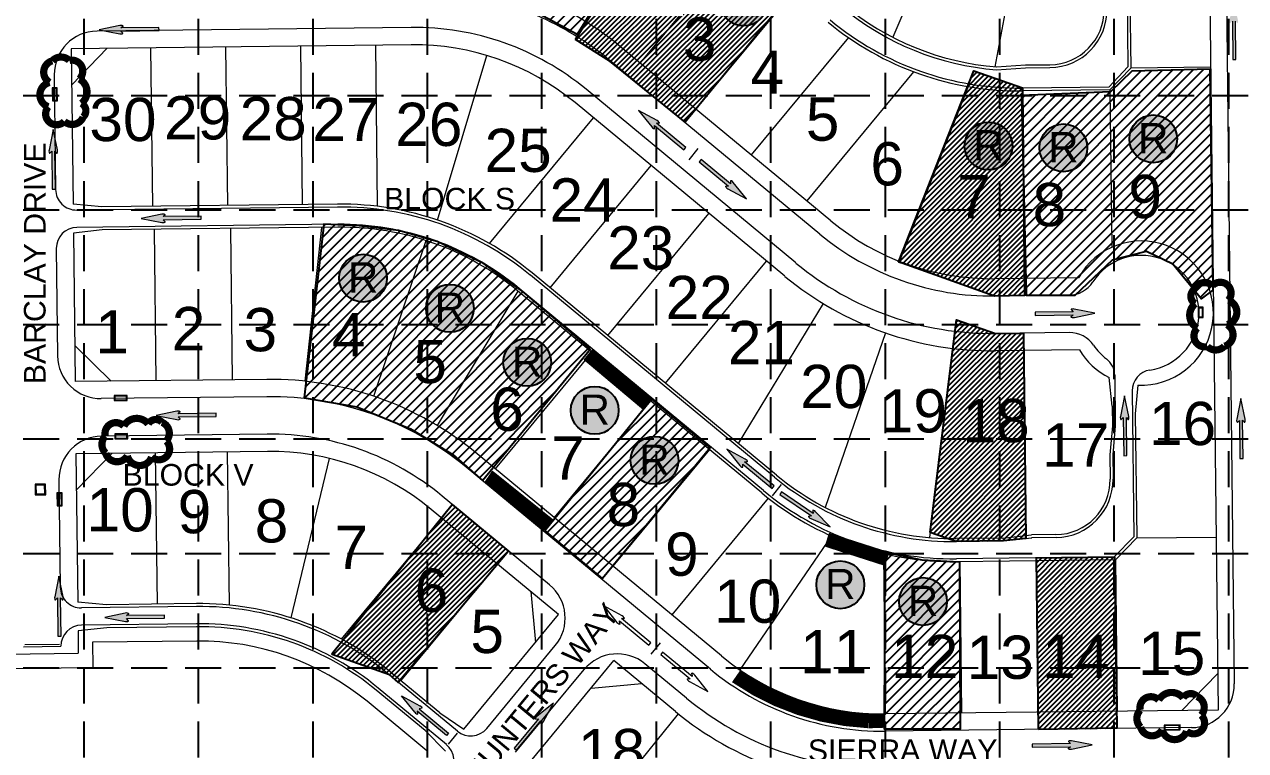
# Model space of a CAD drawing. Header units: inches. Extents: x 5726 to 10817, y 12055 to 15240.
# Drawn here: x 8072 to 8919, y 12399 to 12902 of the extents above; entities that cross this region are included whole.
import ezdxf
from ezdxf.enums import TextEntityAlignment as Align

# ---------------------------------------------------------------- set-up
doc = ezdxf.new("R2010")
doc.units = ezdxf.units.IN
doc.header["$LTSCALE"] = 100
doc.header["$MEASUREMENT"] = 0
doc.linetypes.add('HIDDEN', pattern=[0.375, 0.25, -0.125])
for name, color, linetype in [('10', 7, 'Continuous'), ('2', 7, 'Continuous'), ('27', 150, 'Continuous'), ('29', 150, 'Continuous'), ('30', 7, 'Continuous'), ('8', 7, 'Continuous'), ('BASE', 7, 'Continuous'), ('BLOCK NUMBERS', 7, 'Continuous'), ('EROSION BLANKET', 84, 'Continuous'), ('FLOW ARROWS', 7, 'Continuous'), ('GRID', 254, 'HIDDEN'), ('INLET PROTECTION', 5, 'Continuous'), ('LOT NUMBERS', 7, 'Continuous'), ('RYLAND LOT', 7, 'Continuous'), ('SODDED LOT', 2, 'Continuous'), ('STREET NAMES', 7, 'Continuous')]:
    doc.layers.add(name, color=color, linetype=linetype)
doc.styles.add('ryland', font='ARIAL.TTF', dxfattribs={"height": 25})
doc.styles.get("Standard").update_dxf_attribs({"font": 'ARIAL.TTF', "height": 25})

# ---------------------------------------------------------------- blocks, each defined once
blk = doc.blocks.new('block2')
at = {"layer": 'GRID'}
for p, q in [((8113.06, 15156.29), (8113.06, 12138.33)), ((8192.48, 15156.29), (8192.48, 12138.33)), ((8271.9, 15156.29), (8271.9, 12138.33)), ((8351.32, 15156.29), (8351.32, 12138.33)), ((8430.74, 15156.29), (8430.74, 12138.33)), ((8510.16, 15156.29), (8510.16, 12138.33)), ((8589.58, 15156.29), (8589.58, 12138.33)), ((8669, 15156.29), (8669, 12138.33)), ((8748.42, 15156.29), (8748.42, 12138.33)), ((8827.84, 15156.29), (8827.84, 12138.33)), ((8907.26, 15156.29), (8907.26, 12138.33)), ((6683.5, 12853.11), (10733.92, 12853.11)), ((6683.5, 12773.69), (10733.92, 12773.69)), ((6683.5, 12694.27), (10733.92, 12694.27)), ((6683.5, 12614.85), (10733.92, 12614.85)), ((6683.5, 12535.43), (10733.92, 12535.43)), ((6683.5, 12456.01), (10733.92, 12456.01))]:
    blk.add_line(p, q, dxfattribs=at)
blk = doc.blocks.new('RYLAND')
h = blk.add_hatch(color=81)
h.paths.add_polyline_path([(1.164, -1.048, 1), (-1.408, -1.048, 1)])
h.paths.add_polyline_path([(-1.348, -2.228), (1.104, -2.228), (1.104, 0.21), (-1.348, 0.21)], flags=25)
at = {"color": 5}
blk.add_circle((-0.122, -1.048), 1.286, dxfattribs=at)
at = {"layer": 'BASE', "color": 5, "style": 'ryland'}
blk.add_text('R', height=1.625, dxfattribs=at).set_placement((-0.122, -1.821), align=Align.CENTER)
blk = doc.blocks.new('A$C67AA7284')
at = {"color": 7, "xscale": 12.89581535787147, "yscale": 12.89581535787147, "zscale": 12.89581535787147}
blk.add_blockref('RYLAND', (18.16, 30.09), dxfattribs=at)

msp = doc.modelspace()

# ---------------------------------------------------------------- hatches: boundary and pattern name
at = {"layer": 'FLOW ARROWS', "lineweight": 0}
h = msp.add_hatch(color=256, dxfattribs=at)
edge = h.paths.add_edge_path()
edge.add_line((8908.47, 12903.19), (8909.98, 12904.58))
edge.add_line((8909.98, 12904.58), (8910.28, 12878.12))
edge.add_line((8910.28, 12878.12), (8912.43, 12878.16))
edge.add_line((8912.43, 12878.16), (8912.13, 12904.61))
edge.add_line((8912.13, 12904.61), (8913.39, 12903.28))
edge.add_line((8913.39, 12903.28), (8913.4, 12903.28))
edge.add_ellipse((8913.5, 12904.62), major_axis=(0.02, -1.4), ratio=0.285714, start_angle=342.81733, end_angle=484.72693)
edge.add_line((8913.82, 12905.42), (8913.82, 12905.42))
edge.add_line((8913.82, 12905.42), (8910.81, 12919.71))
edge.add_line((8910.81, 12919.71), (8908.03, 12905.36))
edge.add_line((8908.03, 12905.36), (8908.03, 12905.36))
edge.add_ellipse((8908.36, 12904.55), major_axis=(0.02, -1.4), ratio=0.285714, start_angle=234.16847, end_angle=374.49672)
edge.add_line((8908.48, 12903.19), (8908.47, 12903.19))
h = msp.add_hatch(color=256, dxfattribs=at)
edge = h.paths.add_edge_path()
edge.add_line((8140.22, 12896.34), (8138.83, 12897.85))
edge.add_line((8138.83, 12897.85), (8165.29, 12898.15))
edge.add_line((8165.29, 12898.15), (8165.26, 12900.3))
edge.add_line((8165.26, 12900.3), (8138.81, 12900))
edge.add_line((8138.81, 12900), (8140.13, 12901.26))
edge.add_line((8140.13, 12901.26), (8140.13, 12901.27))
edge.add_ellipse((8138.8, 12901.37), major_axis=(1.4, 0.02), ratio=0.285714, start_angle=342.81733, end_angle=484.72693)
edge.add_line((8137.99, 12901.69), (8138, 12901.69))
edge.add_line((8138, 12901.69), (8123.7, 12898.68))
edge.add_line((8123.7, 12898.68), (8138.05, 12895.9))
edge.add_line((8138.05, 12895.9), (8138.05, 12895.9))
edge.add_ellipse((8138.87, 12896.23), major_axis=(1.4, 0.02), ratio=0.285714, start_angle=234.16847, end_angle=374.49672)
edge.add_line((8140.22, 12896.35), (8140.22, 12896.34))
h = msp.add_hatch(color=256, dxfattribs=at)
edge = h.paths.add_edge_path()
edge.add_line((8509.13, 12830.23), (8509.05, 12832.27))
edge.add_line((8509.05, 12832.27), (8529.43, 12815.41))
edge.add_line((8529.43, 12815.41), (8530.8, 12817.07))
edge.add_line((8530.8, 12817.07), (8510.42, 12833.93))
edge.add_line((8510.42, 12833.93), (8512.25, 12834.04))
edge.add_line((8512.25, 12834.04), (8512.25, 12834.04))
edge.add_ellipse((8511.29, 12834.98), major_axis=(1.08, -0.89), ratio=0.285714, start_angle=342.81733, end_angle=484.72693)
edge.add_line((8510.89, 12835.75), (8510.89, 12835.74))
edge.add_line((8510.89, 12835.74), (8498.04, 12842.69))
edge.add_line((8498.04, 12842.69), (8507.19, 12831.29))
edge.add_line((8507.19, 12831.29), (8507.19, 12831.29))
edge.add_ellipse((8508.03, 12831.02), major_axis=(1.08, -0.89), ratio=0.285714, start_angle=234.16847, end_angle=374.49672)
edge.add_line((8509.14, 12830.23), (8509.13, 12830.23))
h = msp.add_hatch(color=256, dxfattribs=at)
edge = h.paths.add_edge_path()
edge.add_line((8089.45, 12813.13), (8090.96, 12814.51))
edge.add_line((8090.96, 12814.51), (8091.26, 12788.06))
edge.add_line((8091.26, 12788.06), (8093.41, 12788.09))
edge.add_line((8093.41, 12788.09), (8093.1, 12814.54))
edge.add_line((8093.1, 12814.54), (8094.37, 12813.21))
edge.add_line((8094.37, 12813.21), (8094.37, 12813.21))
edge.add_ellipse((8094.48, 12814.55), major_axis=(0.02, -1.4), ratio=0.285714, start_angle=342.81733, end_angle=484.72693)
edge.add_line((8094.8, 12815.35), (8094.8, 12815.35))
edge.add_line((8094.8, 12815.35), (8091.79, 12829.64))
edge.add_line((8091.79, 12829.64), (8089.01, 12815.29))
edge.add_line((8089.01, 12815.29), (8089, 12815.29))
edge.add_ellipse((8089.34, 12814.48), major_axis=(0.02, -1.4), ratio=0.285714, start_angle=234.16847, end_angle=374.49672)
edge.add_line((8089.45, 12813.12), (8089.45, 12813.13))
h = msp.add_hatch(color=256, dxfattribs=at)
edge = h.paths.add_edge_path()
edge.add_line((8561.76, 12793.86), (8561.85, 12791.82))
edge.add_line((8561.85, 12791.82), (8541.46, 12808.69))
edge.add_line((8541.46, 12808.69), (8540.1, 12807.02))
edge.add_line((8540.1, 12807.02), (8560.48, 12790.16))
edge.add_line((8560.48, 12790.16), (8558.65, 12790.05))
edge.add_line((8558.65, 12790.05), (8558.64, 12790.05))
edge.add_ellipse((8559.6, 12789.11), major_axis=(-1.08, 0.89), ratio=0.285714, start_angle=342.81733, end_angle=484.72693)
edge.add_line((8560, 12788.35), (8560, 12788.35))
edge.add_line((8560, 12788.35), (8572.85, 12781.4))
edge.add_line((8572.85, 12781.4), (8563.7, 12792.8))
edge.add_line((8563.7, 12792.8), (8563.7, 12792.8))
edge.add_ellipse((8562.87, 12793.08), major_axis=(-1.08, 0.89), ratio=0.285714, start_angle=234.16847, end_angle=374.49672)
edge.add_line((8561.76, 12793.86), (8561.76, 12793.86))
h = msp.add_hatch(color=256, dxfattribs=at)
edge = h.paths.add_edge_path()
edge.add_line((8169.51, 12765.45), (8168.12, 12766.96))
edge.add_line((8168.12, 12766.96), (8194.58, 12767.27))
edge.add_line((8194.58, 12767.27), (8194.54, 12769.42))
edge.add_line((8194.54, 12769.42), (8168.09, 12769.11))
edge.add_line((8168.09, 12769.11), (8169.42, 12770.37))
edge.add_line((8169.42, 12770.37), (8169.42, 12770.38))
edge.add_ellipse((8168.08, 12770.48), major_axis=(1.4, 0.02), ratio=0.285714, start_angle=342.81733, end_angle=484.72693)
edge.add_line((8167.28, 12770.8), (8167.28, 12770.8))
edge.add_line((8167.28, 12770.8), (8152.99, 12767.79))
edge.add_line((8152.99, 12767.79), (8167.34, 12765.01))
edge.add_line((8167.34, 12765.01), (8167.34, 12765.01))
edge.add_ellipse((8168.15, 12765.34), major_axis=(1.4, 0.02), ratio=0.285714, start_angle=234.16847, end_angle=374.49672)
edge.add_line((8169.51, 12765.46), (8169.51, 12765.45))
h = msp.add_hatch(color=256, dxfattribs=at)
edge = h.paths.add_edge_path()
edge.add_line((8798.14, 12704.55), (8799.52, 12703.04))
edge.add_line((8799.52, 12703.04), (8773.07, 12702.74))
edge.add_line((8773.07, 12702.74), (8773.1, 12700.59))
edge.add_line((8773.1, 12700.59), (8799.55, 12700.89))
edge.add_line((8799.55, 12700.89), (8798.22, 12699.63))
edge.add_line((8798.22, 12699.63), (8798.22, 12699.62))
edge.add_ellipse((8799.56, 12699.52), major_axis=(-1.4, -0.02), ratio=0.285714, start_angle=342.81733, end_angle=484.72693)
edge.add_line((8800.36, 12699.2), (8800.36, 12699.2))
edge.add_line((8800.36, 12699.2), (8814.66, 12702.21))
edge.add_line((8814.66, 12702.21), (8800.3, 12704.99))
edge.add_line((8800.3, 12704.99), (8800.31, 12704.99))
edge.add_ellipse((8799.49, 12704.66), major_axis=(-1.4, -0.02), ratio=0.285714, start_angle=234.16847, end_angle=374.49672)
edge.add_line((8798.14, 12704.54), (8798.14, 12704.55))
h = msp.add_hatch(color=256, dxfattribs=at)
edge = h.paths.add_edge_path()
edge.add_line((8832.76, 12628.31), (8834.27, 12629.7))
edge.add_line((8834.27, 12629.7), (8834.57, 12603.24))
edge.add_line((8834.57, 12603.24), (8836.72, 12603.27))
edge.add_line((8836.72, 12603.27), (8836.42, 12629.72))
edge.add_line((8836.42, 12629.72), (8837.68, 12628.4))
edge.add_line((8837.68, 12628.4), (8837.69, 12628.39))
edge.add_ellipse((8837.79, 12629.73), major_axis=(0.02, -1.4), ratio=0.285714, start_angle=342.81733, end_angle=484.72693)
edge.add_line((8838.11, 12630.53), (8838.11, 12630.53))
edge.add_line((8838.11, 12630.53), (8835.1, 12644.83))
edge.add_line((8835.1, 12644.83), (8832.32, 12630.48))
edge.add_line((8832.32, 12630.48), (8832.32, 12630.48))
edge.add_ellipse((8832.65, 12629.66), major_axis=(0.02, -1.4), ratio=0.285714, start_angle=234.16847, end_angle=374.49672)
edge.add_line((8832.77, 12628.31), (8832.76, 12628.31))
h = msp.add_hatch(color=256, dxfattribs=at)
edge = h.paths.add_edge_path()
edge.add_line((8913.46, 12626.36), (8914.97, 12627.74))
edge.add_line((8914.97, 12627.74), (8915.27, 12601.29))
edge.add_line((8915.27, 12601.29), (8917.42, 12601.32))
edge.add_line((8917.42, 12601.32), (8917.12, 12627.77))
edge.add_line((8917.12, 12627.77), (8918.38, 12626.44))
edge.add_line((8918.38, 12626.44), (8918.39, 12626.44))
edge.add_ellipse((8918.49, 12627.78), major_axis=(0.02, -1.4), ratio=0.285714, start_angle=342.81733, end_angle=484.72693)
edge.add_line((8918.81, 12628.58), (8918.81, 12628.58))
edge.add_line((8918.81, 12628.58), (8915.8, 12642.87))
edge.add_line((8915.8, 12642.87), (8913.02, 12628.52))
edge.add_line((8913.02, 12628.52), (8913.02, 12628.52))
edge.add_ellipse((8913.35, 12627.71), major_axis=(0.02, -1.4), ratio=0.285714, start_angle=234.16847, end_angle=374.49672)
edge.add_line((8913.47, 12626.35), (8913.46, 12626.36))
h = msp.add_hatch(color=256, dxfattribs=at)
edge = h.paths.add_edge_path()
edge.add_line((8179.92, 12628.7), (8178.53, 12630.21))
edge.add_line((8178.53, 12630.21), (8204.99, 12630.52))
edge.add_line((8204.99, 12630.52), (8204.95, 12632.67))
edge.add_line((8204.95, 12632.67), (8178.51, 12632.36))
edge.add_line((8178.51, 12632.36), (8179.83, 12633.62))
edge.add_line((8179.83, 12633.62), (8179.83, 12633.63))
edge.add_ellipse((8178.49, 12633.73), major_axis=(1.4, 0.02), ratio=0.285714, start_angle=342.81733, end_angle=484.72693)
edge.add_line((8177.69, 12634.05), (8177.7, 12634.05))
edge.add_line((8177.7, 12634.05), (8163.4, 12631.04))
edge.add_line((8163.4, 12631.04), (8177.75, 12628.26))
edge.add_line((8177.75, 12628.26), (8177.75, 12628.26))
edge.add_ellipse((8178.57, 12628.59), major_axis=(1.4, 0.02), ratio=0.285714, start_angle=234.16847, end_angle=374.49672)
edge.add_line((8179.92, 12628.71), (8179.92, 12628.7))
h = msp.add_hatch(color=256, dxfattribs=at)
edge = h.paths.add_edge_path()
edge.add_line((8570.32, 12595.35), (8570.23, 12597.39))
edge.add_line((8570.23, 12597.39), (8590.65, 12580.57))
edge.add_line((8590.65, 12580.57), (8592.01, 12582.23))
edge.add_line((8592.01, 12582.23), (8571.59, 12599.05))
edge.add_line((8571.59, 12599.05), (8573.42, 12599.16))
edge.add_line((8573.42, 12599.16), (8573.43, 12599.17))
edge.add_ellipse((8572.47, 12600.11), major_axis=(1.08, -0.89), ratio=0.285714, start_angle=342.81733, end_angle=484.72693)
edge.add_line((8572.06, 12600.87), (8572.06, 12600.87))
edge.add_line((8572.06, 12600.87), (8559.2, 12607.78))
edge.add_line((8559.2, 12607.78), (8568.37, 12596.4))
edge.add_line((8568.37, 12596.4), (8568.37, 12596.4))
edge.add_ellipse((8569.21, 12596.13), major_axis=(1.08, -0.89), ratio=0.285714, start_angle=234.16847, end_angle=374.49672)
edge.add_line((8570.32, 12595.35), (8570.32, 12595.35))
h = msp.add_hatch(color=256, dxfattribs=at)
edge = h.paths.add_edge_path()
edge.add_line((8618.83, 12565.24), (8619.1, 12563.21))
edge.add_line((8619.1, 12563.21), (8597.26, 12578.14))
edge.add_line((8597.26, 12578.14), (8596.05, 12576.36))
edge.add_line((8596.05, 12576.36), (8617.89, 12561.43))
edge.add_line((8617.89, 12561.43), (8616.08, 12561.16))
edge.add_line((8616.08, 12561.16), (8616.07, 12561.16))
edge.add_ellipse((8617.11, 12560.3), major_axis=(-1.16, 0.79), ratio=0.285714, start_angle=342.81733, end_angle=484.72693)
edge.add_line((8617.58, 12559.58), (8617.58, 12559.58))
edge.add_line((8617.58, 12559.58), (8631.01, 12553.84))
edge.add_line((8631.01, 12553.84), (8620.86, 12564.36))
edge.add_line((8620.86, 12564.36), (8620.86, 12564.36))
edge.add_ellipse((8620, 12564.55), major_axis=(-1.16, 0.79), ratio=0.285714, start_angle=234.16847, end_angle=374.49672)
edge.add_line((8618.83, 12565.23), (8618.83, 12565.24))
h = msp.add_hatch(color=256, dxfattribs=at)
edge = h.paths.add_edge_path()
edge.add_line((8093.36, 12503.16), (8094.86, 12504.55))
edge.add_line((8094.86, 12504.55), (8095.17, 12478.09))
edge.add_line((8095.17, 12478.09), (8097.32, 12478.12))
edge.add_line((8097.32, 12478.12), (8097.01, 12504.57))
edge.add_line((8097.01, 12504.57), (8098.28, 12503.25))
edge.add_line((8098.28, 12503.25), (8098.28, 12503.24))
edge.add_ellipse((8098.38, 12504.58), major_axis=(0.02, -1.4), ratio=0.285714, start_angle=342.81733, end_angle=484.72693)
edge.add_line((8098.7, 12505.38), (8098.7, 12505.38))
edge.add_line((8098.7, 12505.38), (8095.69, 12519.68))
edge.add_line((8095.69, 12519.68), (8092.91, 12505.32))
edge.add_line((8092.91, 12505.32), (8092.91, 12505.33))
edge.add_ellipse((8093.24, 12504.51), major_axis=(0.02, -1.4), ratio=0.285714, start_angle=234.16847, end_angle=374.49672)
edge.add_line((8093.36, 12503.16), (8093.36, 12503.16))
h = msp.add_hatch(color=256, dxfattribs=at)
edge = h.paths.add_edge_path()
edge.add_line((8144.12, 12488.7), (8142.74, 12490.2))
edge.add_line((8142.74, 12490.2), (8169.2, 12490.51))
edge.add_line((8169.2, 12490.51), (8169.16, 12492.66))
edge.add_line((8169.16, 12492.66), (8142.71, 12492.35))
edge.add_line((8142.71, 12492.35), (8144.04, 12493.62))
edge.add_line((8144.04, 12493.62), (8144.04, 12493.62))
edge.add_ellipse((8142.7, 12493.72), major_axis=(1.4, 0.02), ratio=0.285714, start_angle=342.81733, end_angle=484.72693)
edge.add_line((8141.9, 12494.04), (8141.9, 12494.04))
edge.add_line((8141.9, 12494.04), (8127.61, 12491.04))
edge.add_line((8127.61, 12491.04), (8141.96, 12488.25))
edge.add_line((8141.96, 12488.25), (8141.96, 12488.25))
edge.add_ellipse((8142.77, 12488.58), major_axis=(1.4, 0.02), ratio=0.285714, start_angle=234.16847, end_angle=374.49672)
edge.add_line((8144.13, 12488.7), (8144.12, 12488.7))
h = msp.add_hatch(color=256, dxfattribs=at)
edge = h.paths.add_edge_path()
edge.add_line((8347.75, 12427.97), (8345.73, 12427.67))
edge.add_line((8345.73, 12427.67), (8366.11, 12410.8))
edge.add_line((8366.11, 12410.8), (8364.73, 12409.15))
edge.add_line((8364.73, 12409.15), (8344.36, 12426.01))
edge.add_line((8344.36, 12426.01), (8344.59, 12424.2))
edge.add_line((8344.59, 12424.2), (8344.59, 12424.19))
edge.add_ellipse((8343.49, 12424.95), major_axis=(1.08, -0.89), ratio=0.285714, start_angle=235.27307, end_angle=377.18267, ccw=False)
edge.add_line((8342.66, 12425.21), (8342.66, 12425.21))
edge.add_line((8342.66, 12425.21), (8333.43, 12436.53))
edge.add_line((8333.43, 12436.53), (8346.35, 12429.67))
edge.add_line((8346.35, 12429.67), (8346.35, 12429.68))
edge.add_ellipse((8346.77, 12428.91), major_axis=(1.08, -0.89), ratio=0.285714, start_angle=345.50328, end_angle=485.83153, ccw=False)
edge.add_line((8347.75, 12427.97), (8347.75, 12427.97))
h = msp.add_hatch(color=256, dxfattribs=at)
edge = h.paths.add_edge_path()
edge.add_line((8426.55, 12420.56), (8428.59, 12420.64))
edge.add_line((8428.59, 12420.64), (8411.72, 12400.26))
edge.add_line((8411.72, 12400.26), (8413.39, 12398.89))
edge.add_line((8413.39, 12398.89), (8430.25, 12419.27))
edge.add_line((8430.25, 12419.27), (8430.36, 12417.44))
edge.add_line((8430.36, 12417.44), (8430.36, 12417.44))
edge.add_ellipse((8431.3, 12418.39), major_axis=(-0.89, -1.08), ratio=0.285714, start_angle=342.81733, end_angle=484.72693)
edge.add_line((8432.06, 12418.8), (8432.06, 12418.8))
edge.add_line((8432.06, 12418.8), (8439.01, 12431.65))
edge.add_line((8439.01, 12431.65), (8427.61, 12422.5))
edge.add_line((8427.61, 12422.5), (8427.61, 12422.5))
edge.add_ellipse((8427.34, 12421.66), major_axis=(-0.89, -1.08), ratio=0.285714, start_angle=234.16847, end_angle=374.49672)
edge.add_line((8426.55, 12420.55), (8426.55, 12420.56))
h = msp.add_hatch(color=256, dxfattribs=at)
edge = h.paths.add_edge_path()
edge.add_line((8796.18, 12405), (8797.57, 12403.49))
edge.add_line((8797.57, 12403.49), (8771.11, 12403.19))
edge.add_line((8771.11, 12403.19), (8771.15, 12401.04))
edge.add_line((8771.15, 12401.04), (8797.6, 12401.34))
edge.add_line((8797.6, 12401.34), (8796.27, 12400.08))
edge.add_line((8796.27, 12400.08), (8796.27, 12400.08))
edge.add_ellipse((8797.61, 12399.97), major_axis=(-1.4, -0.02), ratio=0.285714, start_angle=342.81733, end_angle=484.72693)
edge.add_line((8798.41, 12399.65), (8798.41, 12399.65))
edge.add_line((8798.41, 12399.65), (8812.7, 12402.66))
edge.add_line((8812.7, 12402.66), (8798.35, 12405.44))
edge.add_line((8798.35, 12405.44), (8798.35, 12405.45))
edge.add_ellipse((8797.54, 12405.11), major_axis=(-1.4, -0.02), ratio=0.285714, start_angle=234.16847, end_angle=374.49672)
edge.add_line((8796.18, 12405), (8796.18, 12405))
at = {"layer": 'SODDED LOT'}
h = msp.add_hatch(dxfattribs=at)
h.set_pattern_fill('ANSI31', color=256, scale=40, style=0)
h.paths.add_polyline_path([(8455.36, 12895.33), (8420.32, 12914.44), (8419.15, 12928.65), (8442.06, 13024.81), (8471.67, 13018.44), (8517.18, 12994.9)])
h = msp.add_hatch(dxfattribs=at)
h.set_pattern_fill('ANSI31', color=256, scale=20, style=0)
h.paths.add_polyline_path([(8454.28, 12891.9), (8517.9, 12994.31), (8531.93, 12987.47), (8605.48, 12926.42), (8530.38, 12834.59), (8478.13, 12877.04)])
h = msp.add_hatch(dxfattribs=at)
h.set_pattern_fill('ANSI31', color=256, scale=20, style=0)
h.paths.add_polyline_path([(8678.43, 12737.5), (8730.65, 12870.21), (8764.28, 12858.42), (8765.72, 12714.46), (8744.9, 12713.98), (8680.86, 12736.84)])
h = msp.add_hatch(dxfattribs=at)
h.set_pattern_fill('ANSI31', color=256, scale=40, style=0)
h.paths.add_polyline_path([(8894.59, 12871.38), (8840.28, 12870.02), (8825.35, 12855.77), (8763.58, 12853.06), (8766.97, 12714.66), (8800.91, 12714.66), (8826.71, 12739.08), (8850.46, 12745.19), (8868.79, 12736.37), (8888.48, 12711.94), (8896.62, 12718.05)])
h = msp.add_hatch(dxfattribs=at)
h.set_pattern_fill('ANSI31', color=256, scale=40, style=0)
h.paths.add_polyline_path([(8464.76, 12677.39), (8417.91, 12717.02), (8390.22, 12736.71), (8358.18, 12751.92), (8331.35, 12759.52), (8304.12, 12762.73), (8279.69, 12763.93), (8266.08, 12643.45), (8302.52, 12637.05), (8339.76, 12621.84), (8369.39, 12603.74), (8389.82, 12586.13)])
h = msp.add_hatch(dxfattribs=at)
h.set_pattern_fill('ANSI31', color=256, scale=20, style=0)
h.paths.add_polyline_path([(8700.41, 12550.03), (8718.53, 12697.46), (8745.69, 12687.95), (8765.06, 12688.3), (8766.71, 12545.88), (8751.16, 12544.15), (8718.23, 12543.76)])
h = msp.add_hatch(dxfattribs=at)
h.set_pattern_fill('ANSI31', color=256, scale=40, style=0)
h.paths.add_polyline_path([(8432.99, 12551.33), (8507.08, 12642.42), (8547.63, 12608.76), (8472.93, 12518.13)])
h = msp.add_hatch(dxfattribs=at)
h.set_pattern_fill('ANSI31', color=256, scale=20, style=0)
h.paths.add_polyline_path([(8286.17, 12466.99), (8368.61, 12569.37), (8407.68, 12537.03), (8331.24, 12445.93), (8325.1, 12451.13), (8285.37, 12465.32)])
at = {"layer": 'SODDED LOT', "ltscale": 0.5}
h = msp.add_hatch(dxfattribs=at)
h.set_pattern_fill('ANSI31', color=256, scale=40, style=0)
h.paths.add_polyline_path([(8669.14, 12536.2), (8694.46, 12531.04), (8720.71, 12529.64), (8721.18, 12413.44), (8668.67, 12413.44)])
at = {"layer": 'SODDED LOT'}
h = msp.add_hatch(dxfattribs=at)
h.set_pattern_fill('ANSI31', color=256, scale=20, style=0)
h.paths.add_polyline_path([(8775.36, 12413.36), (8774.06, 12532.37), (8828.1, 12533.03), (8829.93, 12414.11)])

# ---------------------------------------------------------------- linework, layer by layer
at = {"layer": '10', "color": 7, "lineweight": 0}
for points in [[(8094.84, 12849.49), (8094.74, 12858.49), (8091.24, 12858.45), (8091.34, 12849.45)], [(8094.33, 12849.98), (8094.24, 12857.98), (8091.74, 12857.95), (8091.84, 12849.96)], [(8889.76, 12699.2), (8889.68, 12706.2), (8886.18, 12706.16), (8886.26, 12699.16)], [(8889.25, 12699.69), (8889.18, 12705.69), (8886.68, 12705.66), (8886.75, 12699.66)], [(8134.26, 12641.43), (8143.26, 12641.54), (8143.21, 12645.04), (8134.22, 12644.93)], [(8134.75, 12641.94), (8142.75, 12642.03), (8142.72, 12644.53), (8134.72, 12644.44)], [(8134.56, 12614.94), (8143.56, 12615.04), (8143.52, 12618.54), (8134.52, 12618.43)], [(8135.06, 12615.44), (8143.06, 12615.53), (8143.03, 12618.03), (8135.03, 12617.94)], [(8079.34, 12576.05), (8086.68, 12576.14), (8086.59, 12583.47), (8079.26, 12583.39)], [(8080, 12576.73), (8086, 12576.8), (8085.93, 12582.8), (8079.93, 12582.73)], [(8098.1, 12568.51), (8098, 12577.51), (8094.5, 12577.47), (8094.6, 12568.47)], [(8097.59, 12569), (8097.5, 12577), (8095, 12576.97), (8095.09, 12568.97)], [(8862.69, 12412.87), (8873.69, 12412.99), (8873.65, 12416.49), (8862.65, 12416.37)], [(8863.18, 12413.37), (8873.18, 12413.49), (8873.15, 12415.99), (8863.15, 12415.87)]]:
    msp.add_lwpolyline(points, close=True, dxfattribs=at)
at = {"layer": '2', "color": 7, "lineweight": 0}
for p, q in [((8191.49, 12474.59), (8119.2, 12473.75)), ((8119.2, 12473.75), (8119.4, 12456.25)), ((8049.41, 12455.44), (8119.4, 12456.25)), ((8351.2, 12398.42), (8309.62, 12432.82))]:
    msp.add_line(p, q, dxfattribs=at)
msp.add_arc((8193.6, 12292.6), 182, 50.39407, 90.66446, dxfattribs=at)
at = {"layer": '27', "color": 7, "lineweight": 0}
for p, q in [((8893.57, 12983.76), (8900.03, 12426.8)), ((8838.4, 12963.12), (8839.45, 12872.13)), ((8340.32, 12888.34), (8104.42, 12885.6)), ((8631.44, 12766.18), (8485.79, 12886.7)), ((8104.42, 12885.6), (8105.68, 12777.61)), ((8746.45, 12872.89), (8766.42, 12874.28)), ((8766.42, 12874.28), (8783.42, 12874.48)), ((8839.45, 12872.13), (8825.04, 12856.96)), ((8825.04, 12856.96), (8764.61, 12856.26)), ((8599.57, 12727.66), (8453.92, 12848.18)), ((8125.7, 12775.84), (8105.68, 12777.61)), ((8289.17, 12777.74), (8125.7, 12775.84)), ((8125.88, 12759.84), (8105.91, 12757.61)), ((8289.36, 12761.74), (8125.88, 12759.84)), ((8105.91, 12757.61), (8107.1, 12654.62)), ((8593.68, 12589.76), (8424.18, 12730.01)), ((8803.24, 12726.7), (8745.04, 12726.02)), ((8583.48, 12577.43), (8413.98, 12717.68)), ((8803.82, 12676.7), (8745.62, 12676.03)), ((8239.98, 12656.16), (8107.1, 12654.62)), ((8826.58, 12637.54), (8824.55, 12657.44)), ((8844.4, 12652.26), (8842.64, 12632.34)), ((8826.58, 12637.54), (8826.74, 12623.96)), ((8842.64, 12632.34), (8843.64, 12546.15)), ((8826.74, 12623.96), (8824.97, 12603.94)), ((8240.56, 12606.16), (8107.68, 12604.62)), ((8107.68, 12604.62), (8108.88, 12501.63)), ((8555.52, 12464.28), (8386.03, 12604.53)), ((8824.97, 12603.94), (8825.17, 12586.94)), ((8442.42, 12492.97), (8354.15, 12566)), ((8750.64, 12546.08), (8770.61, 12548.31)), ((8787.61, 12548.5), (8770.61, 12548.31)), ((8750.64, 12546.08), (8718.3, 12545.7)), ((8828.82, 12530.98), (8843.64, 12546.15)), ((8828.82, 12530.98), (8718.49, 12529.7)), ((8128.9, 12499.86), (8108.88, 12501.63)), ((8191.19, 12500.58), (8128.9, 12499.86)), ((8376.75, 12413.62), (8442.42, 12492.97)), ((8129.08, 12483.86), (8109.11, 12481.63)), ((8109.11, 12481.63), (8109.29, 12466.13)), ((8191.37, 12484.59), (8129.08, 12483.86)), ((8059.29, 12465.55), (8109.29, 12466.13)), ((8415.28, 12381.74), (8480.94, 12461.1)), ((8523.65, 12425.76), (8480.94, 12461.1)), ((8360.07, 12424.82), (8326.2, 12452.85)), ((8349.87, 12412.5), (8316, 12440.52)), ((8360.07, 12424.82), (8376.75, 12413.62)), ((8900.03, 12426.8), (8669.11, 12424.12)), ((8349.87, 12412.5), (8364, 12398.21))]:
    msp.add_line(p, q, dxfattribs=at)
for centre, radius, start, end in [((8342.35, 12713.35), 225, 50.39407, 70.42693), ((8762.2, 13064.24), 192, 230.39407, 265.29547), ((8782.98, 12912.47), 38, 270.66446, 0.66446), ((8762.2, 13064.24), 208, 230.39407, 270.66446), ((8342.35, 12713.35), 175, 50.39407, 90.66446), ((8291.58, 12569.75), 208, 50.39407, 90.66446), ((8291.58, 12569.75), 192, 50.39407, 90.66446), ((8743.01, 12901.01), 175, 230.39407, 270.66446), ((8846.83, 12702.2), 50, 267.21728, 150.66446), ((8743.01, 12901.01), 225, 230.39407, 270.66446), ((8846.83, 12702.2), 50, 210.66446, 243.53789), ((8242.59, 12431.18), 225, 50.39407, 90.66446), ((8242.59, 12431.18), 175, 50.39407, 90.66446), ((8716.08, 12737.69), 192, 230.39407, 270.66446), ((8787.17, 12586.5), 38, 270.66446, 0.66446), ((8716.08, 12737.69), 208, 230.39407, 270.66446), ((8193.6, 12292.6), 208, 50.39407, 90.66446), ((8193.6, 12292.6), 192, 50.39407, 90.66446), ((8667.08, 12599.11), 175, 230.39407, 270.66446), ((8667.08, 12599.11), 225, 230.39407, 270.66446)]:
    msp.add_arc(centre, radius, start, end, dxfattribs=at)
at = {"layer": '29', "color": 7, "lineweight": 0}
for p, q in [((8719.61, 13000.48), (8674.45, 12893.47)), ((8766.24, 12986.52), (8745.27, 12872.99)), ((8566.05, 12956.57), (8499.11, 12875.68)), ((8604.57, 12924.7), (8537.64, 12843.8)), ((8211.42, 12886.84), (8212.69, 12776.85)), ((8263.41, 12887.45), (8264.69, 12777.46)), ((8315.41, 12888.05), (8316.71, 12776.23)), ((8643.57, 12893.39), (8576.16, 12811.93)), ((8159.42, 12886.24), (8160.69, 12776.25)), ((8358.41, 12766.73), (8392.76, 12880.94)), ((8688.8, 12869.63), (8614.68, 12780.05)), ((8894.86, 12872.77), (8839.45, 12872.13)), ((8726.62, 12859.31), (8679.01, 12738.13)), ((8764.2, 12856.32), (8765.71, 12726.26)), ((8825.04, 12856.96), (8826.3, 12747.79)), ((8394.55, 12750.48), (8466.66, 12837.63)), ((8436.6, 12719.73), (8506.73, 12804.48)), ((8476.66, 12686.58), (8546.79, 12771.33)), ((8161.88, 12760.26), (8163.1, 12655.27)), ((8214.88, 12760.88), (8216.09, 12655.88)), ((8266.71, 12654.88), (8278.21, 12761.61)), ((8314.25, 12644.46), (8350.54, 12752.48)), ((8516.73, 12653.43), (8586.85, 12738.18)), ((8358.44, 12624.06), (8414.45, 12717.3)), ((8626.15, 12708.74), (8567.17, 12611.7)), ((8669.36, 12688.41), (8627.43, 12567.38)), ((8465.47, 12675.08), (8398.53, 12594.18)), ((8715.88, 12677.65), (8699.94, 12546.37)), ((8766.71, 12547.87), (8765.22, 12676.25)), ((8506.3, 12641.29), (8439.37, 12560.39)), ((8547.14, 12607.5), (8480.2, 12526.61)), ((8162.68, 12605.26), (8163.9, 12500.27)), ((8212.67, 12605.84), (8213.91, 12499.6)), ((8256.9, 12490.73), (8283.47, 12601.33)), ((8587.97, 12573.72), (8521.03, 12492.82)), ((8291.97, 12475.86), (8361.52, 12559.91)), ((8631.82, 12547.52), (8568.33, 12454.64)), ((8843.64, 12546.15), (8898.64, 12546.79)), ((8667.82, 12535.36), (8669.11, 12424.12)), ((8828.82, 12530.98), (8830.03, 12425.99)), ((8333.1, 12447.14), (8400.04, 12528.03)), ((8720.89, 12529.73), (8722.11, 12424.74)), ((8773.89, 12530.34), (8775.11, 12425.35)), ((8459.63, 12342.44), (8525.65, 12424.12))]:
    msp.add_line(p, q, dxfattribs=at)
at = {"layer": '30', "color": 7, "lineweight": 0}
for p, q in [((8104.71, 12860.61), (8129.42, 12885.89)), ((8106.81, 12679.62), (8132.1, 12654.91)), ((8132.68, 12604.91), (8107.97, 12579.62)), ((8423.15, 12508.91), (8426.48, 12473.71)), ((8875.03, 12426.51), (8899.74, 12451.8)), ((8465, 12441.84), (8500.2, 12445.16))]:
    msp.add_line(p, q, dxfattribs=at)
at = {"layer": '8', "color": 7, "linetype": 'Continuous', "lineweight": 0}
for p, q in [((8836.19, 12980.6), (8837.44, 12872.92)), ((8905.28, 12965.9), (8911.32, 12444.93)), ((8340.18, 12900.34), (8122.28, 12897.81)), ((8623.79, 12756.94), (8478.14, 12877.46)), ((8746.44, 12870.89), (8766.56, 12872.29)), ((8766.45, 12872.28), (8783.44, 12872.48)), ((8837.44, 12872.92), (8824.17, 12858.95)), ((8092.63, 12867.47), (8093.55, 12787.97)), ((8607.22, 12736.91), (8461.57, 12857.43)), ((8824.17, 12858.95), (8764.59, 12858.26)), ((8289.19, 12775.74), (8108.22, 12773.64)), ((8289.33, 12763.74), (8108.36, 12761.64)), ((8094.03, 12746.97), (8094.89, 12672.48)), ((8592.4, 12588.22), (8422.91, 12728.47)), ((8584.75, 12578.98), (8415.26, 12719.22)), ((8796.57, 12714.62), (8745.18, 12714.02)), ((8796.88, 12688.62), (8745.48, 12688.02)), ((8828.33, 12659), (8828.74, 12623.89)), ((8240.12, 12644.16), (8125.24, 12642.83)), ((8840.46, 12648.14), (8841.63, 12546.96)), ((8828.74, 12623.89), (8826.96, 12603.77)), ((8240.42, 12618.16), (8125.54, 12616.83)), ((8826.97, 12603.96), (8827.17, 12586.97)), ((8547.87, 12455.04), (8378.38, 12595.28)), ((8095.89, 12586.48), (8096.75, 12511.99)), ((8436.2, 12513.69), (8361.8, 12575.25)), ((8750.76, 12544.08), (8718.33, 12543.7)), ((8750.76, 12544.08), (8770.83, 12546.32)), ((8787.63, 12546.5), (8770.63, 12546.31)), ((8827.96, 12532.97), (8841.63, 12546.96)), ((8827.96, 12532.97), (8718.47, 12531.7)), ((8191.21, 12498.58), (8111.42, 12497.66)), ((8191.35, 12486.59), (8111.56, 12485.66)), ((8392.69, 12414.06), (8440.19, 12471.45)), ((8071.23, 12470.69), (8097.23, 12470.99)), ((8412.72, 12397.48), (8460.22, 12454.88)), ((8531.3, 12435), (8502.46, 12458.87)), ((8372.28, 12412.13), (8324.92, 12451.31)), ((8364.63, 12402.88), (8317.27, 12442.06)), ((8881.67, 12414.59), (8669.25, 12412.12))]:
    msp.add_line(p, q, dxfattribs=at)
at = {"layer": '8', "color": 7, "linetype": 'HIDDEN', "lineweight": 0}
msp.add_line((8072.21, 12472.2), (8096.21, 12472.48), dxfattribs=at)
at = {"layer": '8', "color": 7, "linetype": 'Continuous', "lineweight": 0}
for centre, radius, start, end in [((8762.2, 13064.24), 194, 230.39407, 265.34044), ((8782.98, 12912.47), 40, 270.66446, 0.66446), ((8342.35, 12713.35), 213, 50.39407, 66.61387), ((8762.2, 13064.24), 206, 230.39407, 270.66446), ((8122.63, 12867.81), 30, 90.66446, 180.66446), ((8342.35, 12713.35), 187, 50.39407, 90.66446), ((8108.05, 12788.14), 14.5, 180.66446, 270.66446), ((8291.58, 12569.75), 206, 50.39407, 90.66446), ((8108.53, 12747.14), 14.5, 90.66446, 180.66446), ((8291.58, 12569.75), 194, 50.39407, 90.66446), ((8743.01, 12901.01), 187, 230.39407, 270.66446), ((8743.01, 12901.01), 213, 230.39407, 270.66446), ((8846.83, 12702.2), 40, 278.5743, 147.29745), ((8796.34, 12734.62), 20, 270.66446, 327.29745), ((8797.11, 12668.62), 20, 34.03148, 90.66446), ((8846.83, 12702.2), 40, 214.03148, 232.73587), ((8124.89, 12672.83), 30, 180.66446, 270.66446), ((8813.83, 12658.83), 14.5, 0.66446, 52.73587), ((8854.96, 12648.31), 14.5, 98.5743, 180.66446), ((8242.59, 12431.18), 213, 50.39407, 90.66446), ((8125.89, 12586.83), 30, 90.66446, 180.66446), ((8242.59, 12431.18), 187, 50.39407, 90.66446), ((8716.08, 12737.69), 194, 230.39407, 270.66446), ((8787.17, 12586.5), 40, 270.66446, 0.66446), ((8716.08, 12737.69), 206, 230.39407, 270.66446), ((8417.07, 12490.58), 30, 320.39407, 50.39407), ((8111.25, 12512.16), 14.5, 180.66446, 270.66446), ((8193.6, 12292.6), 206, 50.39407, 90.66446), ((8111.73, 12471.16), 14.5, 90.66446, 180.66446), ((8193.6, 12292.6), 194, 50.39407, 90.66446), ((8483.33, 12435.75), 30, 50.39407, 140.39407), ((8667.08, 12599.11), 187, 230.39407, 270.66446), ((8881.32, 12444.58), 30, 270.66446, 0.66446), ((8667.08, 12599.11), 213, 230.39407, 270.66446), ((8381.52, 12423.3), 14.5, 230.39407, 320.39407), ((8355.38, 12391.71), 14.5, 320.39407, 50.39407)]:
    msp.add_arc(centre, radius, start, end, dxfattribs=at)
at = {"layer": 'EROSION BLANKET', "color": 84, "const_width": 10}
for points in [[(8462.93, 12673.63), (8463.82, 12672.89), (8503.87, 12639.22)], [(8435.54, 12555.23), (8394.85, 12587.95), (8393.65, 12588.77)], [(8628.59, 12544.97), (8670.56, 12531.49), (8670.56, 12531.49)]]:
    msp.add_lwpolyline(points, dxfattribs=at)
at = {"layer": 'EROSION BLANKET', "const_width": 10}
msp.add_lwpolyline([(8669.06, 12419.49), (8657.82, 12419.12, -0.140457), (8565.63, 12450.21, -0.002735)], format="xyb", dxfattribs=at)
at = {"layer": 'FLOW ARROWS', "lineweight": 0}
for p, q in [((8909.98, 12904.58), (8910.28, 12878.12)), ((8912.43, 12878.16), (8912.13, 12904.61)), ((8138, 12901.69), (8123.7, 12898.68)), ((8123.7, 12898.68), (8138.05, 12895.9)), ((8137.99, 12901.69), (8138, 12901.69)), ((8138.05, 12895.9), (8138.05, 12895.9)), ((8138.81, 12900), (8140.13, 12901.26)), ((8165.26, 12900.3), (8138.81, 12900)), ((8138.83, 12897.85), (8165.29, 12898.15)), ((8140.22, 12896.34), (8138.83, 12897.85)), ((8140.13, 12901.26), (8140.13, 12901.27)), ((8140.22, 12896.35), (8140.22, 12896.34)), ((8140.22, 12896.34), (8140.22, 12896.34)), ((8165.29, 12898.15), (8165.26, 12900.3)), ((8910.28, 12878.12), (8912.43, 12878.16)), ((8510.89, 12835.74), (8498.04, 12842.69)), ((8498.04, 12842.69), (8507.19, 12831.29)), ((8510.89, 12835.75), (8510.89, 12835.74)), ((8091.79, 12829.64), (8089.01, 12815.29)), ((8094.8, 12815.35), (8091.79, 12829.64)), ((8507.19, 12831.29), (8507.19, 12831.29)), ((8509.13, 12830.23), (8509.05, 12832.27)), ((8509.05, 12832.27), (8529.43, 12815.41)), ((8509.14, 12830.23), (8509.13, 12830.23)), ((8509.13, 12830.23), (8509.13, 12830.23)), ((8510.42, 12833.93), (8512.25, 12834.04)), ((8530.8, 12817.07), (8510.42, 12833.93)), ((8512.25, 12834.04), (8512.25, 12834.04)), ((8089.01, 12815.29), (8089, 12815.29)), ((8089.45, 12813.13), (8090.96, 12814.51)), ((8089.45, 12813.12), (8089.45, 12813.13)), ((8089.45, 12813.13), (8089.45, 12813.13)), ((8090.96, 12814.51), (8091.26, 12788.06)), ((8093.41, 12788.09), (8093.1, 12814.54)), ((8093.1, 12814.54), (8094.37, 12813.21)), ((8094.37, 12813.21), (8094.37, 12813.21)), ((8094.8, 12815.35), (8094.8, 12815.35)), ((8529.43, 12815.41), (8530.8, 12817.07)), ((8539.18, 12816.26), (8532.81, 12808.56)), ((8541.46, 12808.69), (8540.1, 12807.02)), ((8540.1, 12807.02), (8560.48, 12790.16)), ((8561.85, 12791.82), (8541.46, 12808.69)), ((8561.76, 12793.86), (8561.85, 12791.82)), ((8561.76, 12793.86), (8561.76, 12793.86)), ((8561.76, 12793.86), (8561.76, 12793.86)), ((8091.26, 12788.06), (8093.41, 12788.09)), ((8558.65, 12790.05), (8558.64, 12790.05)), ((8560.48, 12790.16), (8558.65, 12790.05)), ((8560, 12788.35), (8560, 12788.35)), ((8560, 12788.35), (8572.85, 12781.4)), ((8572.85, 12781.4), (8563.7, 12792.8)), ((8563.7, 12792.8), (8563.7, 12792.8)), ((8167.28, 12770.8), (8152.99, 12767.79)), ((8167.28, 12770.8), (8167.28, 12770.8)), ((8168.09, 12769.11), (8169.42, 12770.37)), ((8194.54, 12769.42), (8168.09, 12769.11)), ((8169.42, 12770.37), (8169.42, 12770.38)), ((8194.58, 12767.27), (8194.54, 12769.42)), ((8152.99, 12767.79), (8167.34, 12765.01)), ((8167.34, 12765.01), (8167.34, 12765.01)), ((8168.12, 12766.96), (8194.58, 12767.27)), ((8169.51, 12765.45), (8168.12, 12766.96)), ((8169.51, 12765.46), (8169.51, 12765.45)), ((8169.51, 12765.45), (8169.51, 12765.45)), ((8799.52, 12703.04), (8773.07, 12702.74)), ((8773.07, 12702.74), (8773.1, 12700.59)), ((8773.1, 12700.59), (8799.55, 12700.89)), ((8798.14, 12704.55), (8799.52, 12703.04)), ((8798.14, 12704.54), (8798.14, 12704.55)), ((8798.14, 12704.55), (8798.14, 12704.55)), ((8799.55, 12700.89), (8798.22, 12699.63)), ((8814.66, 12702.21), (8800.3, 12704.99)), ((8800.3, 12704.99), (8800.31, 12704.99)), ((8800.36, 12699.2), (8814.66, 12702.21)), ((8798.22, 12699.63), (8798.22, 12699.62)), ((8800.36, 12699.2), (8800.36, 12699.2)), ((8835.1, 12644.83), (8832.32, 12630.48)), ((8838.11, 12630.53), (8835.1, 12644.83)), ((8915.8, 12642.87), (8913.02, 12628.52)), ((8918.81, 12628.58), (8915.8, 12642.87)), ((8177.7, 12634.05), (8163.4, 12631.04)), ((8177.69, 12634.05), (8177.7, 12634.05)), ((8178.51, 12632.36), (8179.83, 12633.62)), ((8204.95, 12632.67), (8178.51, 12632.36)), ((8179.83, 12633.62), (8179.83, 12633.63)), ((8204.99, 12630.52), (8204.95, 12632.67)), ((8163.4, 12631.04), (8177.75, 12628.26)), ((8177.75, 12628.26), (8177.75, 12628.26)), ((8178.53, 12630.21), (8204.99, 12630.52)), ((8179.92, 12628.7), (8178.53, 12630.21)), ((8179.92, 12628.71), (8179.92, 12628.7)), ((8179.92, 12628.7), (8179.92, 12628.7)), ((8832.32, 12630.48), (8832.32, 12630.48)), ((8832.76, 12628.31), (8834.27, 12629.7)), ((8832.77, 12628.31), (8832.76, 12628.31)), ((8832.76, 12628.31), (8832.76, 12628.31)), ((8834.27, 12629.7), (8834.57, 12603.24)), ((8836.72, 12603.27), (8836.42, 12629.72)), ((8836.42, 12629.72), (8837.68, 12628.4)), ((8837.68, 12628.4), (8837.69, 12628.39)), ((8838.11, 12630.53), (8838.11, 12630.53)), ((8913.02, 12628.52), (8913.02, 12628.52)), ((8913.46, 12626.36), (8914.97, 12627.74)), ((8913.47, 12626.35), (8913.46, 12626.36)), ((8913.46, 12626.36), (8913.46, 12626.36)), ((8914.97, 12627.74), (8915.27, 12601.29)), ((8917.42, 12601.32), (8917.12, 12627.77)), ((8917.12, 12627.77), (8918.38, 12626.44)), ((8918.38, 12626.44), (8918.39, 12626.44)), ((8918.81, 12628.58), (8918.81, 12628.58)), ((8572.06, 12600.87), (8559.2, 12607.78)), ((8559.2, 12607.78), (8568.37, 12596.4)), ((8571.59, 12599.05), (8573.42, 12599.16)), ((8592.01, 12582.23), (8571.59, 12599.05)), ((8572.06, 12600.87), (8572.06, 12600.87)), ((8573.42, 12599.16), (8573.43, 12599.17)), ((8834.57, 12603.24), (8836.72, 12603.27)), ((8915.27, 12601.29), (8917.42, 12601.32)), ((8568.37, 12596.4), (8568.37, 12596.4)), ((8570.32, 12595.35), (8570.23, 12597.39)), ((8570.23, 12597.39), (8590.65, 12580.57)), ((8570.32, 12595.35), (8570.32, 12595.35)), ((8570.32, 12595.35), (8570.32, 12595.35)), ((8590.65, 12580.57), (8592.01, 12582.23)), ((8590.99, 12575.28), (8597.09, 12583.2)), ((8597.26, 12578.14), (8596.05, 12576.36)), ((8596.05, 12576.36), (8617.89, 12561.43)), ((8619.1, 12563.21), (8597.26, 12578.14)), ((8618.83, 12565.24), (8619.1, 12563.21)), ((8618.83, 12565.23), (8618.83, 12565.24)), ((8618.83, 12565.24), (8618.83, 12565.24)), ((8616.08, 12561.16), (8616.07, 12561.16)), ((8617.89, 12561.43), (8616.08, 12561.16)), ((8617.58, 12559.58), (8617.58, 12559.58)), ((8617.58, 12559.58), (8631.01, 12553.84)), ((8631.01, 12553.84), (8620.86, 12564.36)), ((8620.86, 12564.36), (8620.86, 12564.36)), ((8095.69, 12519.68), (8092.91, 12505.32)), ((8098.7, 12505.38), (8095.69, 12519.68)), ((8092.91, 12505.32), (8092.91, 12505.33)), ((8098.7, 12505.38), (8098.7, 12505.38)), ((8093.36, 12503.16), (8094.86, 12504.55)), ((8093.36, 12503.16), (8093.36, 12503.16)), ((8093.36, 12503.16), (8093.36, 12503.16)), ((8094.86, 12504.55), (8095.17, 12478.09)), ((8097.32, 12478.12), (8097.01, 12504.57)), ((8097.01, 12504.57), (8098.28, 12503.25)), ((8098.28, 12503.25), (8098.28, 12503.24)), ((8141.9, 12494.04), (8127.61, 12491.04)), ((8127.61, 12491.04), (8141.96, 12488.25)), ((8141.9, 12494.04), (8141.9, 12494.04)), ((8142.71, 12492.35), (8144.04, 12493.62)), ((8169.16, 12492.66), (8142.71, 12492.35)), ((8142.74, 12490.2), (8169.2, 12490.51)), ((8144.12, 12488.7), (8142.74, 12490.2)), ((8144.04, 12493.62), (8144.04, 12493.62)), ((8144.13, 12488.7), (8144.12, 12488.7)), ((8144.12, 12488.7), (8144.12, 12488.7)), ((8169.2, 12490.51), (8169.16, 12492.66)), ((8141.96, 12488.25), (8141.96, 12488.25)), ((8095.17, 12478.09), (8097.32, 12478.12)), ((8506.77, 12465.59), (8513.15, 12473.29)), ((8342.66, 12425.21), (8333.43, 12436.53)), ((8333.43, 12436.53), (8346.35, 12429.67)), ((8346.35, 12429.67), (8346.35, 12429.68)), ((8439.01, 12431.65), (8427.61, 12422.5)), ((8432.06, 12418.8), (8439.01, 12431.65)), ((8342.66, 12425.21), (8342.66, 12425.21)), ((8364.73, 12409.15), (8344.36, 12426.01)), ((8344.36, 12426.01), (8344.59, 12424.2)), ((8344.59, 12424.2), (8344.59, 12424.19)), ((8347.75, 12427.97), (8345.73, 12427.67)), ((8345.73, 12427.67), (8366.11, 12410.8)), ((8347.75, 12427.97), (8347.75, 12427.97)), ((8347.75, 12427.97), (8347.75, 12427.97)), ((8428.59, 12420.64), (8411.72, 12400.26)), ((8426.55, 12420.56), (8428.59, 12420.64)), ((8426.55, 12420.55), (8426.55, 12420.56)), ((8426.55, 12420.56), (8426.55, 12420.56)), ((8427.61, 12422.5), (8427.61, 12422.5)), ((8413.39, 12398.89), (8430.25, 12419.27)), ((8430.25, 12419.27), (8430.36, 12417.44)), ((8430.36, 12417.44), (8430.36, 12417.44)), ((8432.06, 12418.8), (8432.06, 12418.8)), ((8366.11, 12410.8), (8364.73, 12409.15)), ((8366.03, 12403.02), (8372.41, 12410.72)), ((8796.18, 12405), (8797.57, 12403.49)), ((8796.18, 12405), (8796.18, 12405)), ((8796.18, 12405), (8796.18, 12405)), ((8798.35, 12405.44), (8798.35, 12405.45)), ((8812.7, 12402.66), (8798.35, 12405.44)), ((8411.72, 12400.26), (8413.39, 12398.89)), ((8797.57, 12403.49), (8771.11, 12403.19)), ((8771.11, 12403.19), (8771.15, 12401.04)), ((8771.15, 12401.04), (8797.6, 12401.34)), ((8797.6, 12401.34), (8796.27, 12400.08)), ((8796.27, 12400.08), (8796.27, 12400.08)), ((8798.41, 12399.65), (8812.7, 12402.66)), ((8798.41, 12399.65), (8798.41, 12399.65))]:
    msp.add_line(p, q, dxfattribs=at)
for points in [[(8486.64, 12492.03), (8473.79, 12498.98), (8482.95, 12487.58)], [(8484.89, 12486.52), (8484.8, 12488.56), (8505.18, 12471.69), (8506.55, 12473.36), (8486.17, 12490.22), (8488, 12490.33)], [(8535, 12452.11), (8535.08, 12450.07), (8514.7, 12466.94), (8513.34, 12465.27), (8533.71, 12448.41), (8531.88, 12448.3)], [(8533.24, 12446.6), (8546.09, 12439.65), (8536.94, 12451.05)]]:
    msp.add_lwpolyline(points, dxfattribs=at)
for centre, major_axis, start_param, end_param in [((8138.8, 12901.37), (1.4, 0.02), 5.983291, 8.460081), ((8138.87, 12896.23), (1.4, 0.02), 4.087011, 6.536201), ((8511.29, 12834.98), (1.08, -0.89), 5.983291, 8.460081), ((8508.03, 12831.02), (1.08, -0.89), 4.087011, 6.536201), ((8089.34, 12814.48), (0.02, -1.4), 4.087011, 6.536201), ((8094.48, 12814.55), (0.02, -1.4), 5.983291, 8.460081), ((8562.87, 12793.08), (-1.08, 0.89), 4.087011, 6.536201), ((8559.6, 12789.11), (-1.08, 0.89), 5.983291, 8.460081), ((8168.08, 12770.48), (1.4, 0.02), 5.983291, 8.460081), ((8168.15, 12765.34), (1.4, 0.02), 4.087011, 6.536201), ((8799.49, 12704.66), (-1.4, -0.02), 4.087011, 6.536201), ((8799.56, 12699.52), (-1.4, -0.02), 5.983291, 8.460081), ((8178.49, 12633.73), (1.4, 0.02), 5.983291, 8.460081), ((8178.57, 12628.59), (1.4, 0.02), 4.087011, 6.536201), ((8832.65, 12629.66), (0.02, -1.4), 4.087011, 6.536201), ((8837.79, 12629.73), (0.02, -1.4), 5.983291, 8.460081), ((8913.35, 12627.71), (0.02, -1.4), 4.087011, 6.536201), ((8918.49, 12627.78), (0.02, -1.4), 5.983291, 8.460081), ((8572.47, 12600.11), (1.08, -0.89), 5.983291, 8.460081), ((8569.21, 12596.13), (1.08, -0.89), 4.087011, 6.536201), ((8620, 12564.55), (-1.16, 0.79), 4.087011, 6.536201), ((8617.11, 12560.3), (-1.16, 0.79), 5.983291, 8.460081), ((8093.24, 12504.51), (0.02, -1.4), 4.087011, 6.536201), ((8098.38, 12504.58), (0.02, -1.4), 5.983291, 8.460081), ((8142.7, 12493.72), (1.4, 0.02), 5.983291, 8.460081), ((8142.77, 12488.58), (1.4, 0.02), 4.087011, 6.536201), ((8487.05, 12491.27), (1.08, -0.89), 5.983291, 8.460081), ((8483.78, 12487.3), (1.08, -0.89), 4.087011, 6.536201), ((8532.84, 12447.36), (-1.08, 0.89), 5.983291, 8.460081), ((8536.1, 12451.33), (-1.08, 0.89), 4.087011, 6.536201), ((8346.77, 12428.91), (1.08, -0.89), 6.03017, 8.47936), ((8343.49, 12424.95), (1.08, -0.89), 4.10629, 6.58308), ((8427.34, 12421.66), (-0.89, -1.08), 4.087011, 6.536201), ((8431.3, 12418.39), (-0.89, -1.08), 5.983291, 8.460081), ((8797.54, 12405.11), (-1.4, -0.02), 4.087011, 6.536201), ((8797.61, 12399.97), (-1.4, -0.02), 5.983291, 8.460081)]:
    msp.add_ellipse(centre, major_axis=major_axis, ratio=0.285714, start_param=start_param, end_param=end_param, dxfattribs=at)
for p in [(8140.13, 12901.26), (8512.25, 12834.04), (8094.37, 12813.21), (8558.65, 12790.05), (8169.42, 12770.37), (8798.22, 12699.63), (8179.83, 12633.62), (8837.68, 12628.4), (8918.38, 12626.44), (8573.42, 12599.16), (8616.08, 12561.16), (8098.28, 12503.25), (8144.04, 12493.62), (8484.89, 12486.52), (8531.88, 12448.3), (8535, 12452.11), (8344.59, 12424.2), (8430.36, 12417.44), (8796.27, 12400.08)]:
    msp.add_point(p, dxfattribs=at)
at = {"layer": 'INLET PROTECTION', "color": 170, "const_width": 5}
for points in [[(8110.03, 12864.56, 0.520567), (8110.03, 12864.56, 0.765195), (8103.08, 12877.44, 0.417879), (8091.24, 12877.18, 0.6649), (8089.39, 12862.18, 0.744833), (8088.47, 12845.3, 0.975642), (8099.61, 12835.12, 0.520567), (8112.59, 12838.11, 0.520567), (8111.44, 12847.67, 0.540264), (8110.03, 12864.56)], [(8885.68, 12691.79, 0.520567), (8885.68, 12691.79, 0.765195), (8892.63, 12678.91, 0.417879), (8904.47, 12679.18, 0.6649), (8906.32, 12694.18, 0.744833), (8907.24, 12711.06, 0.975642), (8896.1, 12721.23, 0.520567), (8883.12, 12718.24, 0.520567), (8884.27, 12708.69, 0.540264), (8885.68, 12691.79)], [(8140.9, 12623.8, 0.520567), (8140.9, 12623.8, 0.765195), (8128.02, 12616.84, 0.417879), (8128.28, 12605.01, 0.6649), (8143.28, 12603.16, 0.744833), (8160.16, 12602.24, 0.975642), (8170.34, 12613.38, 0.520567), (8167.35, 12626.36, 0.520567), (8157.79, 12625.21, 0.540264), (8140.9, 12623.8)], [(8858.94, 12433.67, 0.520567), (8858.94, 12433.67, 0.765195), (8846.06, 12426.72, 0.417879), (8846.33, 12414.88, 0.6649), (8861.32, 12413.03, 0.744833), (8878.21, 12412.11, 0.975642), (8888.38, 12423.25, 0.520567), (8885.39, 12436.23, 0.520567), (8875.84, 12435.08, 0.540264), (8858.94, 12433.67)]]:
    msp.add_lwpolyline(points, format="xyb", close=True, dxfattribs=at)
at = {"layer": 'SODDED LOT'}
for points in [[(8455.36, 12895.33), (8420.32, 12914.44), (8419.15, 12928.65), (8442.06, 13024.81), (8471.67, 13018.44), (8517.18, 12994.9)], [(8454.28, 12891.9), (8517.9, 12994.31), (8531.93, 12987.47), (8605.48, 12926.42), (8530.38, 12834.59), (8478.13, 12877.04)], [(8678.43, 12737.5), (8730.65, 12870.21), (8764.28, 12858.42), (8765.72, 12714.46), (8744.9, 12713.98), (8680.86, 12736.84)], [(8894.59, 12871.38), (8840.28, 12870.02), (8825.35, 12855.77), (8763.58, 12853.06), (8766.97, 12714.66), (8800.91, 12714.66), (8826.71, 12739.08), (8850.46, 12745.19), (8868.79, 12736.37), (8888.48, 12711.94), (8896.62, 12718.05)], [(8464.76, 12677.39), (8417.91, 12717.02), (8390.22, 12736.71), (8358.18, 12751.92), (8331.35, 12759.52), (8304.12, 12762.73), (8279.69, 12763.93), (8266.08, 12643.45), (8302.52, 12637.05), (8339.76, 12621.84), (8369.39, 12603.74), (8389.82, 12586.13)], [(8700.41, 12550.03), (8718.53, 12697.46), (8745.69, 12687.95), (8765.06, 12688.3), (8766.71, 12545.88), (8751.16, 12544.15), (8718.23, 12543.76)], [(8432.99, 12551.33), (8507.08, 12642.42), (8547.63, 12608.76), (8472.93, 12518.13)], [(8286.17, 12466.99), (8368.61, 12569.37), (8407.68, 12537.03), (8331.24, 12445.93), (8325.1, 12451.13), (8285.37, 12465.32)], [(8775.36, 12413.36), (8774.06, 12532.37), (8828.1, 12533.03), (8829.93, 12414.11)]]:
    msp.add_lwpolyline(points, close=True, dxfattribs=at)
at = {"layer": 'SODDED LOT', "ltscale": 0.5}
msp.add_lwpolyline([(8669.14, 12536.2), (8694.46, 12531.04), (8720.71, 12529.64), (8721.18, 12413.44), (8668.67, 12413.44)], close=True, dxfattribs=at)

# ---------------------------------------------------------------- block references
at = {"color": 7, "xscale": 12.89581535787147, "yscale": 12.89581535787147, "zscale": 12.89581535787147}
for p in [(8572.5, 12931.48), (8742.32, 12831.59), (8794.3, 12830.34), (8308.43, 12739.91), (8368.68, 12718.96), (8422.31, 12681.5), (8469.17, 12648.2), (8510.67, 12613.51), (8639.55, 12527.19), (8696.95, 12515.56)]:
    msp.add_blockref('RYLAND', p, dxfattribs=at)
at = {"layer": 'GRID', "color": 84}
msp.add_blockref('block2', (0, 0), dxfattribs=at)
at = {"layer": 'RYLAND LOT'}
msp.add_blockref('A$C67AA7284', (8838.5, 12806.43), dxfattribs=at)

# ---------------------------------------------------------------- texts
at = {"layer": 'BLOCK NUMBERS', "color": 7, "lineweight": 0}
for s, p in [('BLOCK S', (8321.48, 12781.54)), ('BLOCK V', (8140.05, 12589.96))]:
    msp.add_text(s, height=15, dxfattribs=at).set_placement(p, align=Align.MIDDLE_LEFT)
at = {"layer": 'LOT NUMBERS', "color": 7, "lineweight": 0}
for s, p in [('3', (8528.7, 12892.28)), ('4', (8575.75, 12869.33)), ('29', (8168.8, 12837.62)), ('30', (8116.96, 12836.49)), ('28', (8221.2, 12837.06)), ('27', (8271.68, 12836.49)), ('26', (8329.16, 12833.11)), ('5', (8614.04, 12836.73)), ('25', (8391.14, 12815.06)), ('6', (8658.83, 12805.76)), ('24', (8436.22, 12780.67)), ('7', (8719.1, 12782.94)), ('9', (8837.85, 12783.07)), ('8', (8771.37, 12777.44)), ('23', (8476.22, 12747.41)), ('22', (8516.79, 12713.02)), ('1', (8121.09, 12689.15)), ('2', (8174.14, 12691.41)), ('3', (8223.94, 12690.67)), ('4', (8285.19, 12687.25)), ('21', (8559.95, 12681.72)), ('5', (8341.79, 12668.59)), ('20', (8610.1, 12651.28)), ('6', (8395.1, 12635.5)), ('19', (8665.32, 12634.36)), ('18', (8722.79, 12627.6)), ('16', (8852.14, 12625.57)), ('17', (8778.01, 12610.69)), ('7', (8437.36, 12601.67)), ('8', (8475.85, 12569.32)), ('10', (8115.01, 12565.71)), ('9', (8178.21, 12564.43)), ('8', (8231.69, 12558.05)), ('7', (8286.98, 12539.63)), ('9', (8516.42, 12534.93)), ('6', (8342.66, 12509.81)), ('10', (8550.38, 12502.3)), ('5', (8381.34, 12481.31)), ('11', (8610.11, 12467.35)), ('15', (8844.57, 12466.08)), ('12', (8673.22, 12463.97)), ('13', (8725.62, 12463.4)), ('14', (8778.02, 12463.97)), ('18', (8455.96, 12398.68))]:
    msp.add_text(s, height=30, dxfattribs=at).set_placement(p, align=Align.MIDDLE_LEFT)
at = {"layer": 'STREET NAMES', "color": 7, "lineweight": 0}
for s, rotation, p in [('BARCLAY DRIVE', 90, (8086.58, 12736.7)), ('HUNTERS WAY', 50.39407, (8436.52, 12433.31))]:
    msp.add_text(s, height=15, rotation=rotation, dxfattribs=at).set_placement(p, align=Align.CENTER)
msp.add_text('SIERRA WAY', height=15, dxfattribs=at).set_placement((8681.26, 12391.38), align=Align.CENTER)

doc.saveas('drawing.dxf')
